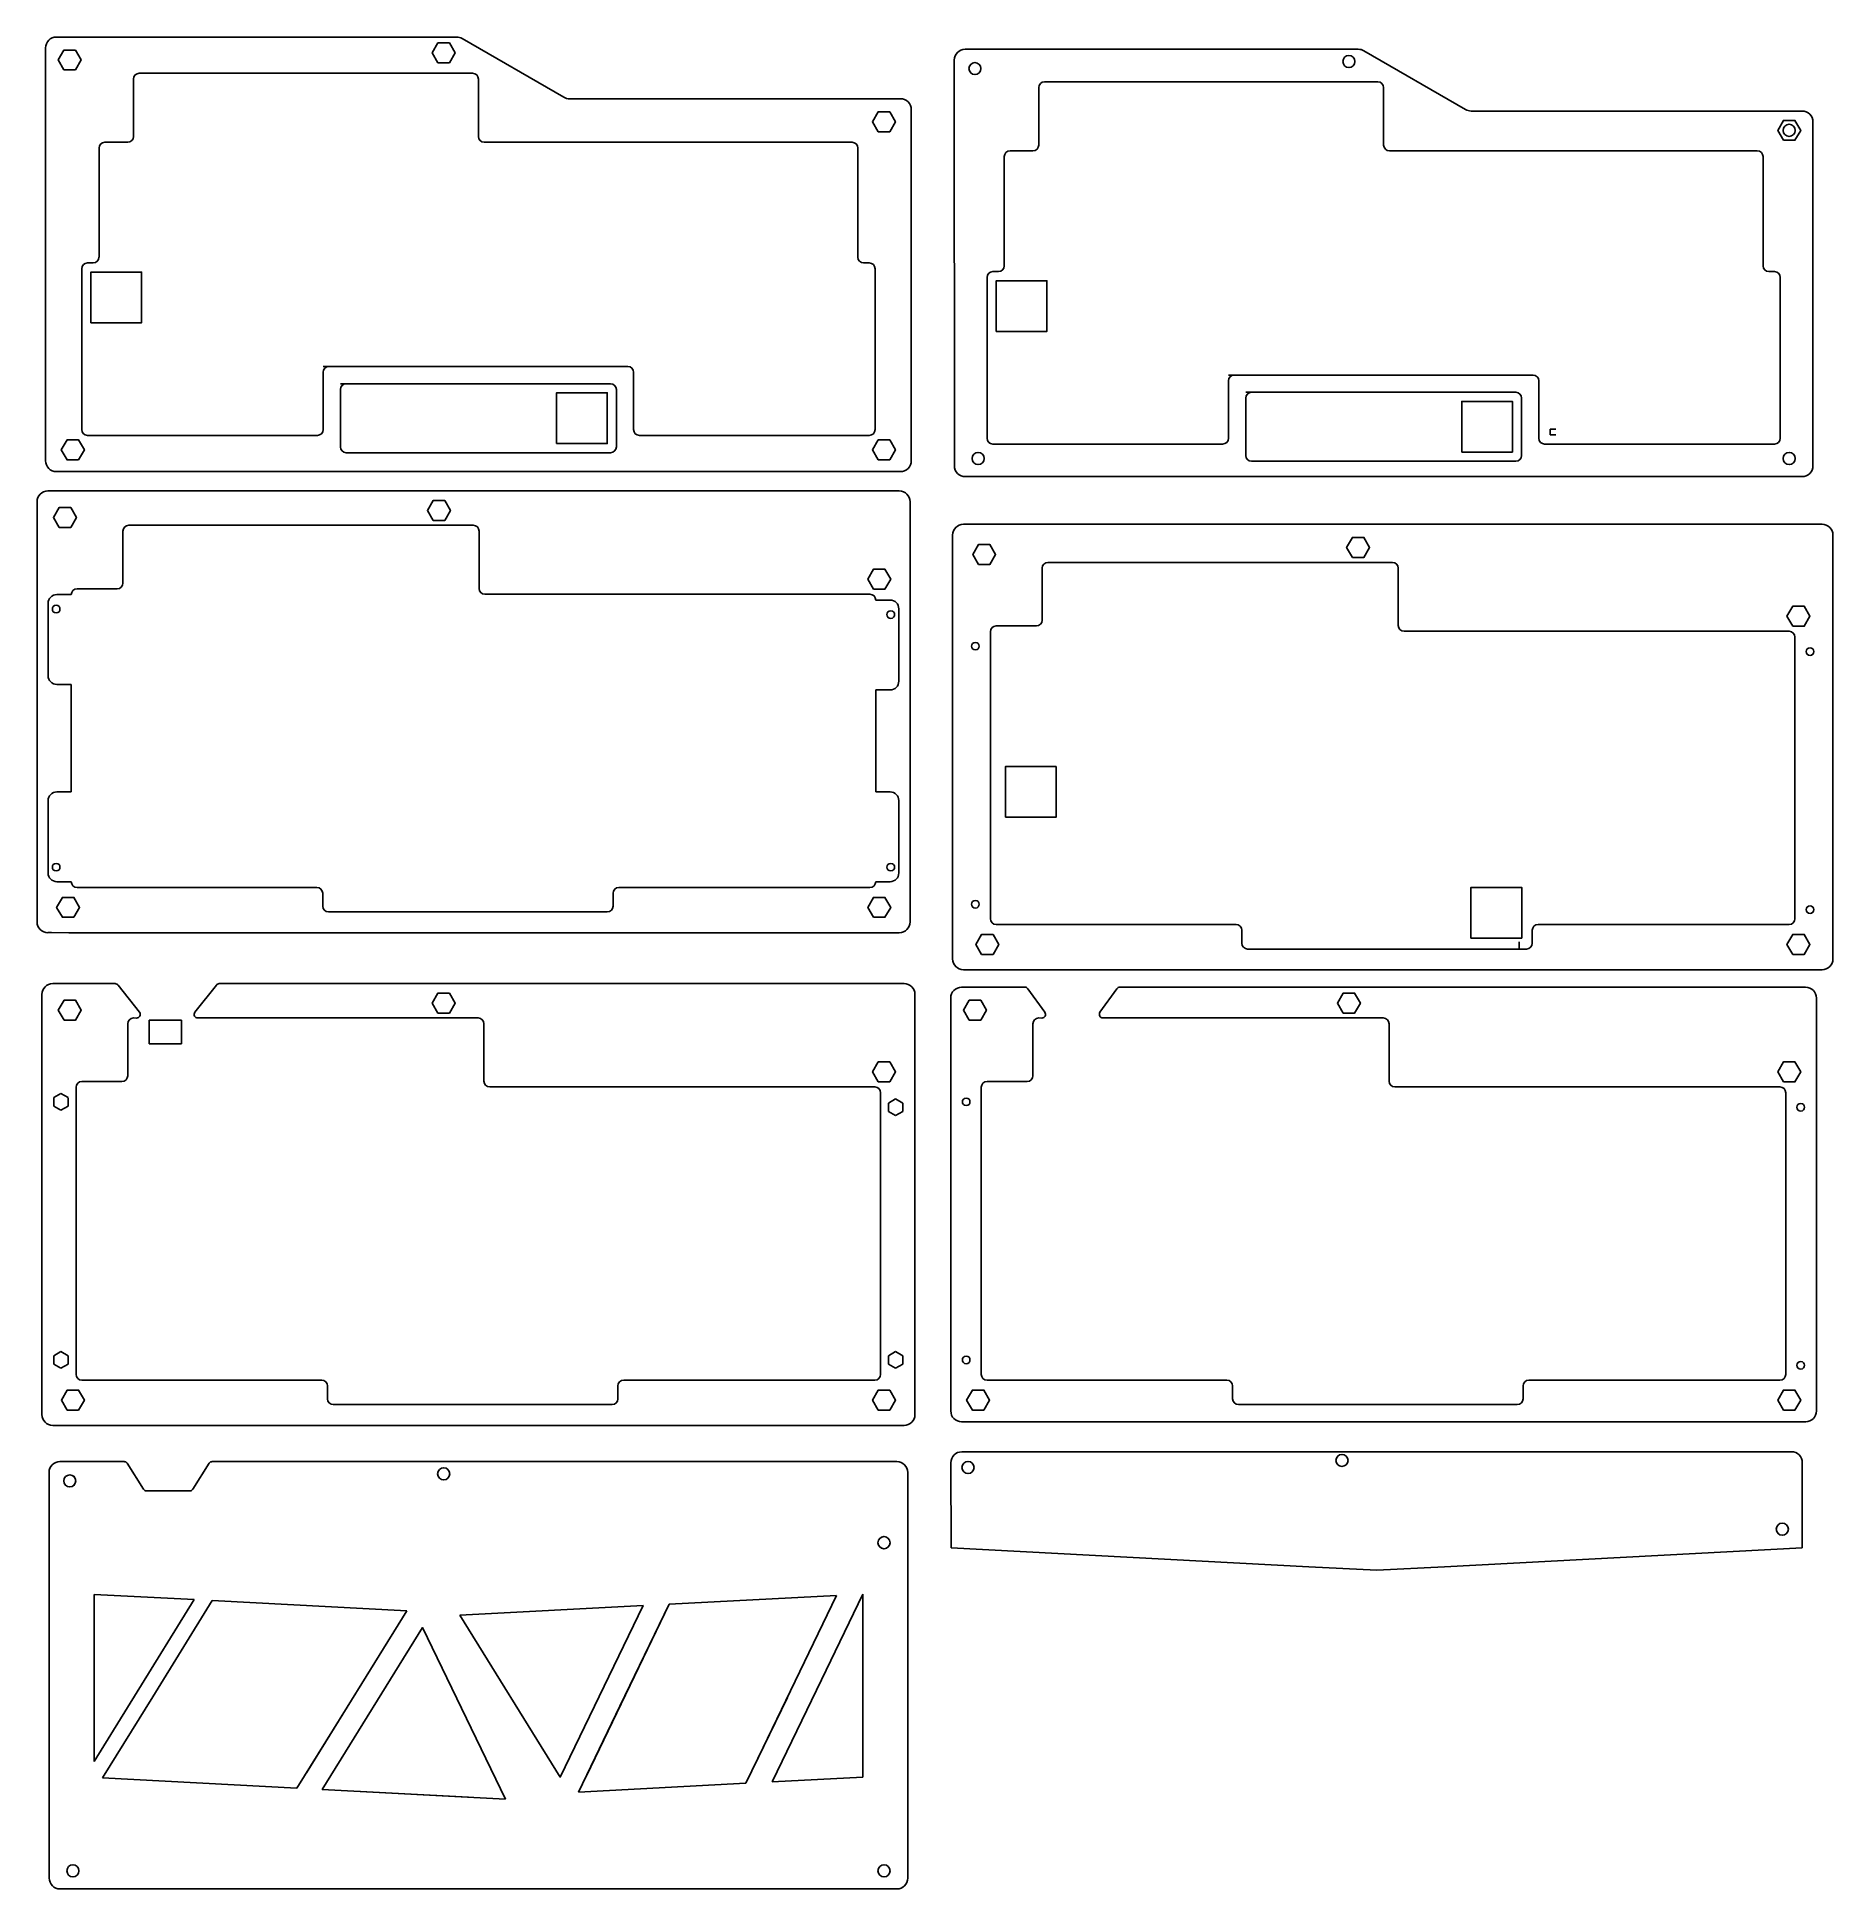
# Model space of a CAD drawing. Header units: millimetres. Extents: x 88 to 584, y -649 to -138.
import ezdxf

# ---------------------------------------------------------------- set-up
doc = ezdxf.new("R2010")
doc.units = ezdxf.units.MM
doc.layers.get('0').update_dxf_attribs({"lineweight": 25, "true_color": 0xffffff})

msp = doc.modelspace()

# ---------------------------------------------------------------- linework, layer by layer
for p, q in [((104, -137.61), (93.45, -137.61)), ((204, -137.61), (104, -137.61)), ((233.64, -154.26), (205.5, -138.01)), ((90.45, -200), (90.45, -140.61)), ((453, -140.99), (344.42, -140.99)), ((482.64, -157.64), (454.5, -141.4)), ((341.46, -256.01), (341.42, -143.99)), ((326.54, -154.66), (235.14, -154.66)), ((329.54, -157.63), (329.54, -254.62)), ((575.54, -158.04), (484.14, -158.04)), ((578.54, -161.04), (578.54, -256.01)), ((90.46, -254.62), (90.45, -200)), ((329.54, -254.62), (329.55, -200)), ((505.99, -247.47), (505.99, -245.87)), ((505.99, -245.87), (507.59, -245.87)), ((505.99, -247.47), (507.59, -247.47)), ((93.45, -257.61), (98.22, -257.61)), ((326.57, -257.62), (98.22, -257.61)), ((344.45, -258.99), (348.22, -258.99)), ((575.54, -259.01), (347.19, -258.99)), ((91.11, -262.94), (92.11, -262.94)), ((102.66, -262.94), (92.11, -262.94)), ((202.66, -262.94), (102.66, -262.94)), ((294.06, -262.94), (202.66, -262.94)), ((326.23, -262.94), (294.06, -262.94)), ((88.11, -266.94), (88.11, -265.94)), ((88.11, -326.32), (88.11, -266.94)), ((329.23, -265.94), (329.23, -379.95)), ((340.96, -276.17), (340.96, -275.17)), ((356.51, -272.17), (343.96, -272.17)), ((456.51, -272.17), (356.51, -272.17)), ((548.91, -272.17), (456.51, -272.17)), ((581.08, -272.17), (548.91, -272.17)), ((584.08, -275.17), (584.08, -390.18)), ((340.96, -336.56), (340.96, -276.17)), ((91.18, -293.99), (91.18, -313.99)), ((93.58, -291.59), (97.56, -291.59)), ((323.71, -293.09), (319.73, -293.09)), ((326.11, -295.49), (326.11, -315.49)), ((351.41, -335.16), (351.41, -301.82)), ((573.58, -336.66), (573.58, -303.32)), ((97.56, -324.92), (97.56, -316.39)), ((319.73, -326.42), (319.73, -317.89)), ((88.13, -380.95), (88.11, -326.32)), ((340.97, -391.18), (340.96, -336.56)), ((91.18, -368.45), (91.18, -348.45)), ((326.11, -368.45), (326.11, -348.45)), ((93.58, -370.85), (97.56, -370.85)), ((323.71, -370.85), (319.73, -370.85)), ((167, -377.61), (167, -374.05)), ((88.13, -381.95), (88.13, -380.95)), ((168.6, -379.21), (170.6, -379.21)), ((168.6, -379.21), (243.6, -379.21)), ((243.6, -379.21), (245.6, -379.21)), ((329.23, -380.95), (329.23, -379.95)), ((329.23, -381.95), (329.23, -380.95)), ((351.41, -381.08), (351.41, -379.58)), ((91.11, -384.93), (92.11, -384.93)), ((92.11, -384.93), (96.89, -384.94)), ((325.23, -384.95), (96.89, -384.94)), ((325.23, -384.95), (326.23, -384.95)), ((420.84, -387.85), (420.84, -384.28)), ((497.44, -387.45), (497.44, -389.45)), ((340.97, -392.18), (340.97, -391.18)), ((422.44, -389.45), (424.44, -389.45)), ((497.44, -389.45), (499.44, -389.45)), ((584.08, -391.18), (584.08, -390.18)), ((584.08, -392.18), (584.08, -391.18)), ((343.96, -395.17), (344.96, -395.17)), ((344.96, -395.17), (350.74, -395.17)), ((580.08, -395.18), (350.74, -395.17)), ((580.08, -395.18), (581.08, -395.18)), ((89.44, -402.99), (89.44, -401.99)), ((89.44, -462.38), (89.44, -402.99)), ((92.44, -398.99), (93.44, -398.99)), ((109.67, -399), (93.44, -398.99)), ((110.49, -399.43), (116.44, -406.93)), ((131.68, -406.92), (137.63, -399.43)), ((203.99, -398.99), (138.45, -399)), ((295.39, -398.99), (203.99, -398.99)), ((327.56, -398.99), (295.39, -398.99)), ((330.56, -401.99), (330.56, -516.01)), ((340.45, -462.38), (340.45, -402.99)), ((360.91, -399.99), (343.45, -399.99)), ((361.73, -400.42), (366.41, -406.93)), ((381.66, -406.92), (386.34, -400.42)), ((454, -399.99), (387.16, -399.99)), ((545.4, -399.99), (454, -399.99)), ((576.54, -399.99), (545.4, -399.99)), ((579.54, -402.99), (579.54, -517.01)), ((114.77, -408.49), (115.62, -408.5)), ((364.75, -408.49), (365.59, -408.5)), ((94.73, -429.34), (92.73, -430.49)), ((96.73, -430.49), (94.73, -429.34)), ((98.89, -460.98), (98.89, -427.64)), ((321.06, -462.48), (321.06, -429.14)), ((348.86, -460.98), (348.86, -427.64)), ((571.04, -462.48), (571.04, -429.14)), ((92.73, -430.49), (92.73, -432.8)), ((92.73, -432.8), (94.73, -433.96)), ((94.73, -433.96), (96.73, -432.8)), ((96.71, -432.81), (96.71, -430.5)), ((325.22, -430.84), (323.22, -431.99)), ((323.22, -431.99), (323.22, -434.3)), ((323.22, -434.3), (325.22, -435.46)), ((327.22, -431.99), (325.22, -430.84)), ((325.22, -435.46), (327.22, -434.3)), ((327.22, -434.3), (327.22, -431.99)), ((89.45, -517.01), (89.44, -462.38)), ((340.46, -517.01), (340.45, -462.38)), ((579.54, -517.01), (579.55, -462.38)), ((94.73, -500.6), (92.73, -501.75)), ((96.73, -501.75), (94.73, -500.6)), ((325.22, -500.6), (323.22, -501.75)), ((327.22, -501.75), (325.22, -500.6)), ((92.73, -501.75), (92.73, -504.06)), ((92.73, -504.06), (94.73, -505.21)), ((94.73, -505.21), (96.73, -504.06)), ((96.73, -504.06), (96.73, -501.75)), ((98.89, -506.91), (98.89, -505.41)), ((323.22, -501.75), (323.22, -504.06)), ((323.22, -504.06), (325.22, -505.21)), ((325.22, -505.21), (327.22, -504.06)), ((327.22, -504.06), (327.22, -501.75)), ((348.86, -506.91), (348.86, -505.41)), ((168.32, -513.67), (168.32, -510.11)), ((418.3, -513.67), (418.3, -510.11)), ((169.92, -515.27), (171.92, -515.27)), ((169.92, -515.27), (244.92, -515.27)), ((244.92, -515.27), (246.92, -515.27)), ((330.56, -517.01), (330.56, -516.01)), ((419.9, -515.27), (421.9, -515.27)), ((419.9, -515.27), (494.9, -515.27)), ((494.9, -515.27), (496.9, -515.27)), ((89.45, -518.01), (89.45, -517.01)), ((92.44, -520.99), (93.44, -520.99)), ((93.44, -520.99), (98.22, -520.99)), ((326.56, -521.01), (98.22, -520.99)), ((326.56, -521.01), (327.56, -521.01)), ((330.56, -518.01), (330.56, -517.01)), ((343.45, -519.99), (348.22, -519.99)), ((576.57, -520.01), (348.22, -519.99)), ((112.16, -530.99), (94.44, -530.99)), ((112.98, -531.42), (117.52, -538.64)), ((131.16, -538.64), (135.69, -531.42)), ((245.07, -530.99), (136.49, -530.99)), ((311.6, -531), (203.02, -530.99)), ((325.56, -531), (311.6, -531)), ((340.51, -531.29), (340.52, -554.8)), ((451.08, -528.29), (343.5, -528.29)), ((559.66, -528.29), (451.08, -528.29)), ((572.62, -528.27), (559.66, -528.29)), ((575.62, -531.26), (575.62, -554.78)), ((91.44, -533.99), (91.48, -646.01)), ((328.56, -534), (328.56, -646.01)), ((118.34, -539.07), (130.34, -539.07)), ((118.34, -539.07), (130.34, -539.07)), ((340.52, -554.8), (439.38, -560.03)), ((575.62, -554.78), (476.76, -560.03)), ((439.38, -560.03), (458.07, -561.01)), ((476.76, -560.03), (458.07, -561.01)), ((316.16, -567.57), (304.73, -591.26)), ((316.16, -567.57), (316.16, -618.14)), ((131.53, -569.11), (103.85, -567.66)), ((131.53, -569.11), (103.85, -567.66)), ((103.85, -567.66), (103.85, -613.81)), ((115.05, -595.73), (131.53, -569.11)), ((120.05, -595.99), (136.52, -569.37)), ((136.52, -569.37), (190.21, -572.18)), ((162.53, -616.9), (190.21, -572.18)), ((239.84, -617.74), (262.69, -570.38)), ((249.09, -598.57), (262.69, -570.38)), ((262.69, -570.38), (308.93, -567.95)), ((286.07, -615.32), (308.93, -567.95)), ((103.85, -613.81), (117.7, -591.46)), ((304.73, -591.26), (291.13, -619.45)), ((106.21, -618.35), (120.05, -595.99)), ((283.9, -619.83), (295.32, -596.15)), ((159.89, -621.16), (173.73, -598.8)), ((237.66, -622.25), (249.09, -598.57)), ((237.66, -622.25), (249.09, -598.57)), ((106.21, -618.35), (159.89, -621.16)), ((291.13, -619.45), (316.16, -618.14)), ((166.9, -621.53), (207.24, -623.64)), ((237.66, -622.25), (283.9, -619.83)), ((94.47, -648.99), (98.24, -648.99)), ((325.56, -649.01), (97.21, -648.99))]:
    msp.add_line(p, q)
at = {"color": 0, "linetype": 'Continuous'}
for p, q in [((93.4, -294.54), (93.4, -294.54)), ((323.89, -296.04), (323.89, -296.04)), ((347.25, -304.77), (347.25, -304.77)), ((577.74, -306.27), (577.74, -306.27)), ((97.56, -316.39), (93.58, -316.39)), ((319.73, -317.89), (323.71, -317.89)), ((97.56, -346.05), (93.58, -346.05)), ((319.73, -346.05), (323.71, -346.05)), ((93.4, -367.9), (93.4, -367.9)), ((323.89, -367.9), (323.89, -367.9)), ((347.25, -378.13), (347.25, -378.13)), ((577.74, -379.63), (577.74, -379.63)), ((344.71, -430.6), (344.71, -430.6)), ((575.19, -432.1), (575.19, -432.1)), ((344.71, -503.96), (344.71, -503.96)), ((575.19, -505.46), (575.19, -505.46))]:
    msp.add_line(p, q, dxfattribs=at)
for points in [[(95.54, -146.7), (93.95, -143.95), (95.54, -141.2), (98.72, -141.2), (100.3, -143.95), (98.72, -146.7)], [(198.82, -144.75), (197.23, -142), (198.82, -139.25), (201.99, -139.25), (203.58, -142), (201.99, -144.75)], [(320.41, -163.75), (318.82, -161), (320.41, -158.25), (323.59, -158.25), (325.18, -161), (323.59, -163.75)], [(570.41, -166.13), (568.82, -163.38), (570.41, -160.63), (573.59, -160.63), (575.18, -163.38), (573.59, -166.13)], [(99.59, -254.37), (101.18, -251.62), (99.59, -248.87), (96.41, -248.87), (94.82, -251.62), (96.41, -254.37)], [(320.41, -254.37), (318.82, -251.62), (320.41, -248.87), (323.59, -248.87), (325.18, -251.62), (323.59, -254.37)], [(197.51, -271.07), (195.93, -268.32), (197.51, -265.57), (200.69, -265.57), (202.28, -268.32), (200.69, -271.07)], [(94.24, -273.02), (92.65, -270.27), (94.24, -267.52), (97.41, -267.52), (99, -270.27), (97.41, -273.02)], [(451.36, -281.31), (449.77, -278.56), (451.36, -275.81), (454.54, -275.81), (456.12, -278.56), (454.54, -281.31)], [(348.09, -283.26), (346.5, -280.51), (348.09, -277.76), (351.26, -277.76), (352.85, -280.51), (351.26, -283.26)], [(319.11, -290.07), (317.52, -287.32), (319.11, -284.57), (322.28, -284.57), (323.87, -287.32), (322.28, -290.07)], [(572.96, -300.31), (571.37, -297.56), (572.96, -294.81), (576.13, -294.81), (577.72, -297.56), (576.13, -300.31)], [(98.29, -380.69), (99.87, -377.94), (98.29, -375.19), (95.11, -375.19), (93.52, -377.94), (95.11, -380.69)], [(319.11, -380.69), (317.52, -377.94), (319.11, -375.19), (322.28, -375.19), (323.87, -377.94), (322.28, -380.69)], [(352.13, -390.93), (353.72, -388.18), (352.13, -385.43), (348.96, -385.43), (347.37, -388.18), (348.96, -390.93)], [(572.96, -390.93), (571.37, -388.18), (572.96, -385.43), (576.13, -385.43), (577.72, -388.18), (576.13, -390.93)], [(95.56, -409.08), (93.98, -406.33), (95.56, -403.58), (98.74, -403.58), (100.33, -406.33), (98.74, -409.08)], [(95.56, -409.08), (93.98, -406.33), (95.56, -403.58), (98.74, -403.58), (100.33, -406.33), (98.74, -409.08)], [(198.84, -407.13), (197.25, -404.38), (198.84, -401.63), (202.02, -401.63), (203.6, -404.38), (202.02, -407.13)], [(345.54, -409.08), (343.95, -406.33), (345.54, -403.58), (348.72, -403.58), (350.3, -406.33), (348.72, -409.08)], [(345.54, -409.08), (343.95, -406.33), (345.54, -403.58), (348.72, -403.58), (350.3, -406.33), (348.72, -409.08)], [(345.54, -409.08), (343.95, -406.33), (345.54, -403.58), (348.72, -403.58), (350.3, -406.33), (348.72, -409.08)], [(345.54, -409.08), (343.95, -406.33), (345.54, -403.58), (348.72, -403.58), (350.3, -406.33), (348.72, -409.08)], [(345.54, -409.08), (343.95, -406.33), (345.54, -403.58), (348.72, -403.58), (350.3, -406.33), (348.72, -409.08)], [(345.54, -409.08), (343.95, -406.33), (345.54, -403.58), (348.72, -403.58), (350.3, -406.33), (348.72, -409.08)], [(448.82, -407.13), (447.23, -404.38), (448.82, -401.63), (451.99, -401.63), (453.58, -404.38), (451.99, -407.13)], [(320.44, -426.13), (318.85, -423.38), (320.44, -420.63), (323.61, -420.63), (325.2, -423.38), (323.61, -426.13)], [(570.41, -426.13), (568.82, -423.38), (570.41, -420.63), (573.59, -420.63), (575.18, -423.38), (573.59, -426.13)], [(99.61, -516.75), (101.2, -514), (99.61, -511.25), (96.44, -511.25), (94.85, -514), (96.44, -516.75)], [(320.44, -516.75), (318.85, -514), (320.44, -511.25), (323.61, -511.25), (325.2, -514), (323.61, -516.75)], [(349.59, -516.75), (351.18, -514), (349.59, -511.25), (346.41, -511.25), (344.82, -514), (346.41, -516.75)], [(570.41, -516.75), (568.82, -514), (570.41, -511.25), (573.59, -511.25), (575.18, -514), (573.59, -516.75)]]:
    msp.add_lwpolyline(points, close=True)
at = {"color": 7, "true_color": 0x000000, "flags": 128}
for points in [[(116.35, -147.61), (208.4, -147.61)], [(114.75, -165.06), (114.75, -149.21)], [(210, -149.21), (210, -165.06)], [(364.75, -167.44), (364.75, -151.59)], [(366.35, -149.99), (458.4, -149.99)], [(460, -151.59), (460, -167.44)], [(105.23, -198.4), (105.23, -168.26)], [(106.83, -166.66), (113.15, -166.66)], [(211.6, -166.66), (313.18, -166.66)], [(314.77, -168.26), (314.77, -198.4)], [(355.22, -200.78), (355.22, -170.64)], [(356.82, -169.04), (363.15, -169.04)], [(461.6, -169.04), (563.17, -169.04)], [(564.77, -170.64), (564.77, -200.78)], [(100.46, -246.03), (100.46, -201.6)], [(102.06, -200), (103.62, -200)], [(102.99, -216.53), (116.99, -216.53), (116.99, -202.53), (102.99, -202.53), (102.99, -216.53)], [(316.38, -200), (317.94, -200)], [(319.54, -201.6), (319.54, -246.03)], [(350.46, -248.41), (350.46, -203.98)], [(352.06, -202.38), (353.62, -202.38)], [(566.37, -202.38), (567.94, -202.38)], [(569.54, -203.98), (569.54, -248.41)], [(352.99, -218.91), (366.99, -218.91), (366.99, -204.91), (352.99, -204.91), (352.99, -218.91)], [(251.26, -228.57), (167.14, -228.57)], [(167.14, -230.18), (167.14, -246.03)], [(171.9, -233.34), (246.5, -233.34)], [(171.9, -250.79), (171.9, -234.94)], [(248.1, -234.94), (248.1, -250.79)], [(252.86, -246.03), (252.86, -230.18)], [(501.26, -230.96), (417.14, -230.96)], [(417.14, -232.56), (417.14, -248.41)], [(502.86, -248.41), (502.86, -232.56)], [(231.58, -249.86), (245.58, -249.86), (245.58, -235.86), (231.58, -235.86), (231.58, -249.86)], [(421.9, -235.72), (496.5, -235.72)], [(421.9, -253.17), (421.9, -237.32)], [(481.57, -252.24), (495.57, -252.24), (495.57, -238.24), (481.57, -238.24), (481.57, -252.24)], [(498.1, -237.32), (498.1, -253.17)], [(102.06, -247.62), (165.54, -247.62)], [(317.94, -247.62), (254.46, -247.62)], [(352.06, -250.01), (415.54, -250.01)], [(567.94, -250.01), (504.46, -250.01)], [(246.5, -252.39), (173.5, -252.39)], [(496.5, -254.77), (423.5, -254.77)], [(111.85, -288.39), (111.85, -274.04)], [(113.45, -272.44), (208.6, -272.44)], [(210.2, -274.04), (210.2, -289.89)], [(365.69, -298.62), (365.69, -284.27)], [(367.29, -282.67), (462.44, -282.67)], [(464.04, -284.27), (464.04, -300.12)], [(99.16, -289.99), (110.25, -289.99)], [(211.8, -291.49), (318.13, -291.49)], [(353.01, -300.22), (364.09, -300.22)], [(465.64, -301.72), (571.98, -301.72)], [(97.56, -346.05), (97.56, -324.92)], [(319.73, -326.42), (319.73, -346.05)], [(351.41, -379.58), (351.41, -335.16)], [(573.58, -336.66), (573.58, -381.08)], [(355.53, -353.08), (369.53, -353.08), (369.53, -339.08), (355.53, -339.08), (355.53, -353.08)], [(99.16, -372.45), (165.4, -372.45)], [(318.13, -372.45), (248.8, -372.45)], [(484.12, -386.42), (498.12, -386.42), (498.12, -372.42), (484.12, -372.42), (484.12, -386.42)], [(247.2, -374.05), (247.2, -377.61)], [(353.01, -382.68), (419.24, -382.68)], [(571.98, -382.68), (502.64, -382.68)], [(501.04, -384.28), (501.04, -387.85)], [(497.44, -389.45), (424.44, -389.45)], [(132.5, -408.49), (209.92, -408.49)], [(382.48, -408.49), (459.9, -408.49)], [(113.17, -424.44), (113.17, -410.09)], [(128.04, -409.12), (119.04, -409.12)], [(119.04, -409.12), (119.04, -415.62)], [(128.04, -415.62), (128.04, -409.12)], [(211.52, -410.09), (211.52, -425.94)], [(363.15, -424.44), (363.15, -410.09)], [(461.5, -410.09), (461.5, -425.94)], [(128.04, -415.62), (119.04, -415.62)], [(100.49, -426.04), (111.57, -426.04)], [(213.12, -427.54), (319.46, -427.54)], [(350.46, -426.04), (361.55, -426.04)], [(463.1, -427.54), (569.44, -427.54)], [(98.89, -505.41), (98.89, -460.98)], [(321.06, -462.48), (321.06, -506.91)], [(348.86, -505.41), (348.86, -460.98)], [(571.04, -462.48), (571.04, -506.91)], [(100.49, -508.51), (166.72, -508.51)], [(248.52, -510.11), (248.52, -513.67)], [(319.46, -508.51), (250.12, -508.51)], [(350.46, -508.51), (416.7, -508.51)], [(498.5, -510.11), (498.5, -513.67)], [(569.44, -508.51), (500.1, -508.51)]]:
    msp.add_lwpolyline(points, dxfattribs=at)
at = {"flags": 128}
for points in [[(204.87, -573.41), (255.46, -570.75), (232.61, -618.12), (204.87, -573.41)], [(217.49, -624.18), (166.9, -621.53), (194.58, -576.81), (217.49, -624.18)]]:
    msp.add_lwpolyline(points, dxfattribs=at)
for centre in [(450.41, -144.38), (347.13, -146.33), (347.13, -146.33), (572, -163.38), (572, -163.38), (572, -163.38), (348, -254), (348, -254), (572, -254), (572, -254), (345.22, -532.62), (448.49, -530.67), (97.14, -536.33), (97.14, -536.33), (97.15, -536.33), (97.15, -536.33), (97.15, -536.33), (97.15, -536.33), (200.42, -534.38), (322.01, -553.38), (322.01, -553.38), (322.02, -553.38), (570.09, -549.67), (98.02, -644), (98.02, -644), (322.02, -644), (322.02, -644)]:
    msp.add_circle(centre, 1.67)
for centre, radius, start, end in [((93.45, -140.61), 3, 90, 180), ((204, -140.61), 3, 60, 90), ((344.42, -143.99), 3, 90, 180), ((453, -143.99), 3, 60, 90), ((116.35, -149.21), 1.6, 90, 180), ((208.4, -149.21), 1.6, 0, 90), ((366.35, -151.59), 1.6, 90, 180), ((458.4, -151.59), 1.6, 0, 90), ((235.14, -151.66), 3, 240, 270), ((326.54, -157.66), 3, 0, 90), ((484.14, -155.04), 3, 240, 270), ((575.54, -161.04), 3, 0, 90), ((106.83, -168.26), 1.6, 90, 180), ((113.15, -165.06), 1.6, 270, 0), ((211.6, -165.06), 1.6, 180, 270), ((313.18, -168.26), 1.6, 0, 90), ((363.15, -167.44), 1.6, 270, 0), ((461.6, -167.44), 1.6, 180, 270), ((356.82, -170.64), 1.6, 90, 180), ((563.17, -170.64), 1.6, 0, 90), ((103.62, -198.4), 1.6, 270, 0), ((316.38, -198.4), 1.6, 180, 270), ((102.06, -201.6), 1.6, 90, 180), ((317.94, -201.6), 1.6, 0, 90), ((352.06, -203.98), 1.6, 90, 180), ((353.62, -200.78), 1.6, 270, 0), ((566.37, -200.78), 1.6, 180, 270), ((567.94, -203.98), 1.6, 0, 90), ((168.74, -230.18), 1.6, 90, 180), ((251.26, -230.18), 1.6, 0, 90), ((173.5, -234.94), 1.6, 90, 180), ((246.5, -234.94), 1.6, 0, 90), ((418.74, -232.56), 1.6, 90, 180), ((501.26, -232.56), 1.6, 0, 90), ((423.5, -237.32), 1.6, 90, 180), ((496.5, -237.32), 1.6, 0, 90), ((102.06, -246.03), 1.6, 180, 270), ((165.54, -246.03), 1.6, 270, 0), ((254.46, -246.03), 1.6, 180, 270), ((317.94, -246.03), 1.6, 270, 0), ((352.06, -248.41), 1.6, 180, 270), ((415.54, -248.41), 1.6, 270, 0), ((504.46, -248.41), 1.6, 180, 270), ((567.94, -248.41), 1.6, 270, 0), ((93.45, -254.62), 2.99, 180, 270), ((173.5, -250.79), 1.6, 180, 270), ((246.5, -250.79), 1.6, 270, 0), ((326.54, -254.62), 3, 270, 360), ((423.5, -253.17), 1.6, 180, 270), ((496.5, -253.17), 1.6, 270, 0), ((344.45, -256.01), 2.99, 180, 270), ((575.54, -256.01), 3, 270, 360), ((91.11, -265.94), 3, 90, 180), ((326.23, -265.94), 3, 0, 90), ((113.45, -274.04), 1.6, 90, 180), ((208.6, -274.04), 1.6, 0, 90), ((343.96, -275.17), 3, 90, 180), ((581.08, -275.17), 3, 0, 90), ((367.29, -284.27), 1.6, 90, 180), ((462.44, -284.27), 1.6, 0, 90), ((99.16, -291.59), 1.6, 90, 180), ((110.25, -288.39), 1.6, 270, 0), ((211.8, -289.89), 1.6, 180, 270), ((318.13, -293.09), 1.6, 0, 90), ((93.58, -293.99), 2.4, 90, 180), ((323.71, -295.49), 2.4, 0, 90), ((353.01, -301.82), 1.6, 90, 180), ((364.09, -298.62), 1.6, 270, 0), ((465.64, -300.12), 1.6, 180, 270), ((571.98, -303.32), 1.6, 0, 90), ((93.58, -313.99), 2.4, 180, 270), ((323.71, -315.49), 2.4, 270, 0), ((93.58, -348.45), 2.4, 90, 180), ((323.71, -348.45), 2.4, 0, 90), ((93.58, -368.45), 2.4, 180, 270), ((99.16, -370.85), 1.6, 180, 270), ((165.4, -374.05), 1.6, 0, 90), ((248.8, -374.05), 1.6, 90, 180), ((318.13, -370.85), 1.6, 270, 0), ((323.71, -368.45), 2.4, 270, 0), ((168.6, -377.61), 1.6, 180, 270), ((245.6, -377.61), 1.6, 270, 0), ((91.11, -381.95), 2.99, 180, 270), ((326.23, -381.95), 3, 270, 360), ((353.01, -381.08), 1.6, 180, 270), ((419.24, -384.28), 1.6, 0, 90), ((502.64, -384.28), 1.6, 90, 180), ((571.98, -381.08), 1.6, 270, 0), ((422.44, -387.85), 1.6, 180, 270), ((499.44, -387.85), 1.6, 270, 0), ((343.96, -392.18), 2.99, 180, 270), ((581.08, -392.18), 3, 270, 360), ((92.44, -401.99), 3, 90, 180), ((109.67, -400), 1, 35, 90), ((138.45, -400), 1, 90, 145), ((327.56, -401.99), 3, 0, 90), ((343.45, -402.99), 3, 90, 180), ((360.91, -400.99), 1, 35, 90), ((387.16, -400.99), 1, 90, 145), ((576.54, -402.99), 3, 0, 90), ((114.77, -410.09), 1.6, 90, 180), ((115.62, -407.5), 1, 270, 35), ((132.5, -407.49), 1, 145, 270), ((209.92, -410.09), 1.6, 0, 90), ((364.75, -410.09), 1.6, 90, 180), ((365.59, -407.5), 1, 270, 35), ((382.48, -407.49), 1, 145, 270), ((459.9, -410.09), 1.6, 0, 90), ((111.57, -424.44), 1.6, 270, 0), ((361.55, -424.44), 1.6, 270, 0), ((100.49, -427.64), 1.6, 90, 180), ((213.12, -425.94), 1.6, 180, 270), ((319.46, -429.14), 1.6, 0, 90), ((350.46, -427.64), 1.6, 90, 180), ((463.1, -425.94), 1.6, 180, 270), ((569.44, -429.14), 1.6, 0, 90), ((100.49, -506.91), 1.6, 180, 270), ((166.72, -510.11), 1.6, 0, 90), ((250.12, -510.11), 1.6, 90, 180), ((319.46, -506.91), 1.6, 270, 0), ((350.46, -506.91), 1.6, 180, 270), ((416.7, -510.11), 1.6, 0, 90), ((500.1, -510.11), 1.6, 90, 180), ((569.44, -506.91), 1.6, 270, 0), ((169.92, -513.67), 1.6, 180, 270), ((246.92, -513.67), 1.6, 270, 0), ((419.9, -513.67), 1.6, 180, 270), ((496.9, -513.67), 1.6, 270, 0), ((92.44, -518.01), 2.99, 180, 270), ((327.56, -518.01), 3, 270, 360), ((343.45, -517.01), 2.99, 180, 270), ((576.54, -517.01), 3, 270, 360), ((94.44, -533.99), 3, 90, 180), ((112.16, -531.99), 1, 35, 90), ((136.51, -531.99), 1, 90, 145), ((325.56, -534), 3, 0, 90), ((343.51, -531.29), 3, 90, 180), ((572.62, -531.27), 3, 0, 90), ((118.34, -538.07), 1, 215, 270), ((118.34, -538.07), 1, 215, 270), ((130.34, -538.07), 1, 270, 325), ((130.34, -538.07), 1, 270, 325), ((94.47, -646.01), 2.99, 180, 270), ((325.56, -646.01), 3, 270, 0)]:
    msp.add_arc(centre, radius, start, end)
at = {"color": 0, "linetype": 'Continuous'}
for points in [[(93.4, -294.54), (92, -294.54), (92, -296.64), (93.4, -296.64)], [(93.4, -296.64), (94.8, -296.64), (94.8, -294.54), (93.4, -294.54)], [(323.89, -298.14), (322.49, -298.14), (322.49, -296.04), (323.89, -296.04)], [(323.89, -296.04), (325.29, -296.04), (325.29, -298.14), (323.89, -298.14)], [(347.25, -304.77), (345.85, -304.77), (345.85, -306.87), (347.25, -306.87)], [(347.25, -306.87), (348.65, -306.87), (348.65, -304.77), (347.25, -304.77)], [(577.74, -308.37), (576.34, -308.37), (576.34, -306.27), (577.74, -306.27)], [(577.74, -306.27), (579.14, -306.27), (579.14, -308.37), (577.74, -308.37)], [(93.4, -367.9), (92, -367.9), (92, -365.8), (93.4, -365.8)], [(93.4, -365.8), (94.8, -365.8), (94.8, -367.9), (93.4, -367.9)], [(323.89, -365.8), (322.49, -365.8), (322.49, -367.9), (323.89, -367.9)], [(323.89, -367.9), (325.29, -367.9), (325.29, -365.8), (323.89, -365.8)], [(347.25, -378.13), (345.85, -378.13), (345.85, -376.03), (347.25, -376.03)], [(347.25, -376.03), (348.65, -376.03), (348.65, -378.13), (347.25, -378.13)], [(577.74, -377.53), (576.34, -377.53), (576.34, -379.63), (577.74, -379.63)], [(577.74, -379.63), (579.14, -379.63), (579.14, -377.53), (577.74, -377.53)], [(344.71, -432.7), (343.31, -432.7), (343.31, -430.6), (344.71, -430.6)], [(344.71, -432.7), (346.11, -432.7), (346.11, -430.6), (344.71, -430.6)], [(575.19, -434.2), (573.79, -434.2), (573.79, -432.1), (575.19, -432.1)], [(575.19, -432.1), (576.59, -432.1), (576.59, -434.2), (575.19, -434.2)], [(344.71, -503.96), (343.31, -503.96), (343.31, -501.86), (344.71, -501.86)], [(344.71, -501.86), (346.11, -501.86), (346.11, -503.96), (344.71, -503.96)], [(575.19, -503.36), (573.79, -503.36), (573.79, -505.46), (575.19, -505.46)], [(575.19, -505.46), (576.59, -505.46), (576.59, -503.36), (575.19, -503.36)]]:
    msp.add_open_spline(points, degree=3, dxfattribs=at)

doc.saveas('drawing.dxf')
